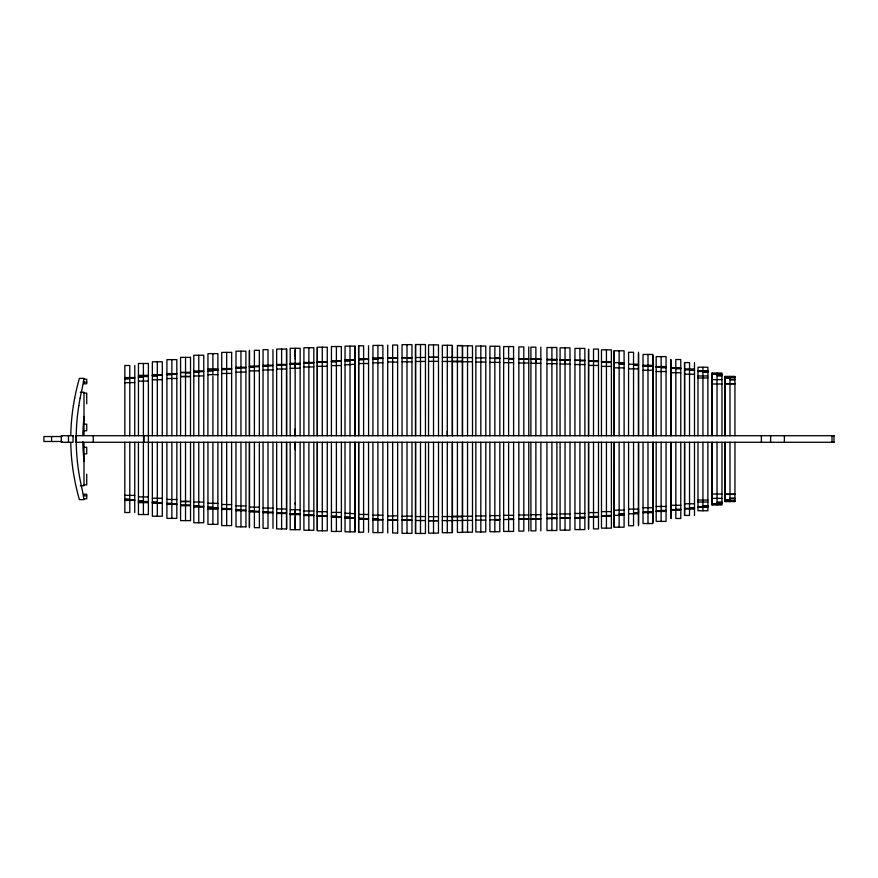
<?xml version="1.0" encoding="UTF-8"?>
<svg xmlns="http://www.w3.org/2000/svg" width="878" height="878" viewBox="0 0 878 878"><rect width="100%" height="100%" fill="white"/><g stroke="black" fill="none" stroke-linecap="round" stroke-linejoin="round"><path stroke-width="1.32" d="M157.316 502.677L162.254 502.677L152.366 502.611M185.532 502.051L185.532 501.25L180.583 501.25M212.904 508.538L212.904 507.66L207.954 507.66M350.004 517.976L345.054 517.581M420.507 520.709L420.507 521.609M447.297 431.241L447.297 435.718L447.297 345.284M535.876 363.272L535.876 359.201L531.091 359.201L540.826 359.311M281.608 364.688L286.491 364.688L276.658 364.688M447.297 520.533L447.297 521.159M254.4 511.468L259.328 511.468L249.451 511.468M226.667 509.031L231.572 509.031L221.717 508.966M729.991 500.076L725.041 500.164L734.941 500.164M717.019 503.654L712.069 503.654L721.968 503.654M171.868 503.95L176.785 503.95L166.919 503.884M336.395 361.385L341.279 361.352L331.445 361.385M614.216 515.353L619.22 515.353L619.231 514.146L624.093 514.058M268.009 365.643L272.937 365.599L263.06 365.643M70.778 435.29L70.844 432.81A215.922 215.922 0 0 1 71.184 425.391A217.7 217.7 0 0 1 72.051 415.492A220.532 220.532 0 0 1 72.995 408.061L73.379 405.592M406.997 357.95L411.925 357.785L402.058 357.95M345.054 360.419L354.953 359.815L345.054 359.815M397.591 357.961L387.714 357.708L397.591 357.961L395.122 357.961M84.003 416.479L83.267 425.117A212.959 212.959 0 0 0 82.839 435.499M78.822 405.592L78.449 408.061A220.532 220.532 0 0 0 77.494 415.492A217.7 217.7 0 0 0 76.627 425.391A215.922 215.922 0 0 0 76.287 432.81L76.232 435.29A206.264 206.264 0 0 0 76.232 442.71L76.287 445.19A215.922 215.922 0 0 0 76.627 452.609A217.7 217.7 0 0 0 77.494 462.508A220.532 220.532 0 0 0 78.449 469.939L78.822 472.408A215.747 215.747 0 0 0 80.117 479.838L80.6 482.307A231.177 231.177 0 0 0 82.247 489.737L84.003 499.637L79.393 499.637A237.729 237.729 0 0 1 76.803 489.737A231.177 231.177 0 0 1 75.157 482.307L74.674 479.838A215.747 215.747 0 0 1 73.379 472.408L72.995 469.939A220.532 220.532 0 0 1 72.051 462.508A217.7 217.7 0 0 1 71.184 452.609A215.922 215.922 0 0 1 70.844 445.19L70.778 442.71M74.674 398.162L75.157 395.693A231.177 231.177 0 0 1 76.803 388.263A237.729 237.729 0 0 1 79.393 378.363L84.003 378.363L82.247 388.263A231.177 231.177 0 0 0 80.6 395.693L80.117 398.162M84.003 381.359L83.794 382.16L86.724 382.16M402.058 516.275L411.958 516.088M354.953 364.238L345.054 364.853M614.194 510.184L624.093 510.107M397.613 515.803L387.714 516.121M392.664 520.336L397.613 520.292L387.714 520.292M345.054 360.869L349.971 360.693L345.054 360.693M236.006 368.167L240.912 368.101L236.006 368.101M217.854 370.286L207.954 370.351M236.006 372.173L245.906 372.052M221.717 373.512L231.616 373.38M157.316 375.389L162.254 375.323L152.366 375.323M129.79 378.133L134.718 378.067L124.841 378.067M124.841 378.714L129.768 378.648L124.841 378.648M138.45 381.14L148.349 381.019M124.841 382.709L134.74 382.578M249.451 366.927L254.346 366.872L249.451 366.872M198.768 371.57L203.674 371.504L193.818 371.504M193.818 372.009L198.724 371.954L193.818 371.954M185.532 372.755L190.438 372.689L180.583 372.689M171.879 374.116L176.785 374.05L166.919 374.05M207.954 374.741L217.854 374.621M148.349 376.519L138.45 376.585M193.818 376.003L203.718 375.894M180.583 376.75L190.482 376.695M166.93 378.572L176.818 378.451M152.366 379.812L162.265 379.691M415.557 357.511L425.457 357.456M263.06 365.983L267.955 365.928L263.06 365.928M254.4 366.587L259.328 366.532L249.451 366.587M249.451 370.933L259.35 370.823M624.093 367.893L614.194 367.816M290.212 368.288L300.111 368.211M286.557 368.979L276.658 369.067M263.06 369.989L272.959 369.901M341.344 365.555L331.445 365.621M303.92 367.015L313.819 366.96M308.869 362.724L313.742 362.691L303.92 362.724M438.473 520.632L428.574 520.698L438.473 520.698M363.602 359.354L368.497 359.343L358.652 359.354M317.32 366.324L327.22 366.291M415.557 361.462L425.457 361.451M358.652 363.547L368.551 363.525M684.588 374.237L694.487 374.215M697.988 375.982L707.887 375.96M712.069 379.603L721.968 379.592M725.041 383.62L734.93 383.598M661.123 510.952L656.195 510.963L666.073 510.963M601.485 511.622L611.384 511.6M647.986 512.203L643.047 512.214L652.936 512.203M588.567 512.576L598.467 512.565M574.958 513.465L584.858 513.454M606.435 515.935L601.518 515.946L611.384 515.946M593.517 516.879L588.6 516.89L598.467 516.879M579.908 517.636L575.101 517.636L584.858 517.636M565.169 517.91L569.987 517.899L560.241 518.042L569.987 518.174M551.911 518.393L547.016 518.404L556.861 518.393M535.876 518.799L531.091 518.799L540.826 518.689M518.986 519.063L523.804 519.063M415.557 344.538L415.557 435.718L415.514 344.538L425.457 344.538L425.457 435.718M457.416 435.718L457.416 345.592L462.366 345.592L462.366 435.718M457.416 345.592L462.366 345.592M286.557 349.06L286.557 435.718L286.59 349.06L276.658 349.06L276.625 435.729M614.194 350.794L614.194 435.718L614.161 350.794L624.093 350.794L624.126 435.718M231.616 352.396L221.717 352.396L221.717 435.729M438.473 357.302L428.574 357.302L438.473 357.368M190.482 357.379L180.583 357.379L180.583 435.729M442.358 357.401L452.247 357.401M452.477 357.478L462.366 357.478M402.058 357.631L411.958 357.631M462.596 357.62L472.485 357.62M387.714 357.906L392.609 357.906M475.876 357.884L485.775 357.884M372.952 358.147L382.852 358.147M489.902 358.158L499.801 358.158M372.952 358.411L382.786 358.411L377.902 358.422M503.665 358.498L513.564 358.498M518.854 358.839L528.754 358.937M358.652 359.113L368.551 359.113M523.804 358.948L528.754 359.047L518.986 358.937M530.927 359.102L540.826 359.102M546.961 359.475L556.861 359.475M556.861 359.596L546.994 359.596L551.911 359.607M560.087 359.826L569.987 359.826M345.054 360.024L354.942 360.024M569.987 359.958L560.241 359.958L565.037 359.958L565.037 364.052L565.037 347.842M574.958 360.232L584.858 360.364M588.567 360.781L598.467 360.781M331.445 361.099L341.344 361.099M598.467 361.11L588.6 361.11L593.517 361.121M428.574 361.33L438.473 361.33M442.347 361.44L452.247 361.44M452.466 361.571L462.366 361.571M462.585 361.78L472.485 361.78M601.485 361.703L611.384 361.703M317.32 361.901L327.22 361.901M411.958 361.912L402.058 361.736M475.876 362.043L485.775 362.043M611.384 362.065L601.518 362.054L606.435 362.065M317.32 362.12L327.143 362.098L322.27 362.098M489.902 362.384L499.801 362.394M303.92 362.493L313.819 362.493M684.588 362.57L684.588 435.718L684.555 362.57L689.537 362.57L689.537 435.718M372.952 362.823L382.852 362.812M503.665 362.68L513.564 362.68M614.194 362.647L624.093 362.647M518.854 363.009L528.754 363.009M530.927 363.272L540.826 363.272M148.349 363.481L138.45 363.481L138.45 435.729M290.212 363.393L300.111 363.393M546.961 363.701L556.861 363.701M290.212 363.876L300.078 363.832L295.162 363.876L295.162 368.277M619.22 362.647L619.231 363.854L624.093 363.854M628.593 364.227L638.493 364.227M276.658 364.48L286.557 364.48M263.06 365.314L272.959 365.314M643.036 365.325L652.936 365.325M652.936 365.797L643.047 365.797L647.986 365.797M249.451 366.236L259.35 366.236M656.173 366.576L666.073 366.576M666.073 367.048L656.195 367.048L661.123 367.048M236.006 367.278L245.906 367.278M670.88 367.981L680.779 367.981M680.779 368.365L670.902 368.365L675.83 368.376M221.717 368.562L231.616 368.562M675.873 368.76L680.779 368.76M628.593 368.87L638.493 368.87M207.954 369.067L217.854 369.067M684.588 369.056L694.487 369.056M207.954 369.462L217.854 369.462M689.537 369.594L684.62 369.594L694.487 369.594M643.036 370.231L652.936 370.231M689.559 370.264L694.487 370.264M697.988 370.736L707.887 370.736M193.818 371.131L203.718 371.131M702.938 371.416L698.01 371.416L707.887 371.416M656.173 371.537L666.073 371.537M180.583 372.316L190.482 372.316M670.88 372.722L680.779 372.722M712.069 373.04L712.069 435.718L712.025 373.04L721.968 373.04L721.968 435.718M166.919 373.611L176.818 373.611M721.968 374.346L712.069 374.346L717.019 374.412M152.366 374.972L162.265 374.972M138.45 375.356L148.349 375.356M138.45 375.729L148.349 375.729M180.583 376.355L190.482 376.355M725.041 376.464L725.041 435.729L724.998 376.464L734.941 376.464L734.941 435.729M725.041 376.585L734.941 376.585M124.841 377.573L134.74 377.573M734.941 377.836L725.041 377.836L729.991 377.836M697.988 377.979L707.887 377.979M84.003 379.23L86.724 379.23L86.724 383.785L83.761 383.785L83.761 382.281M712.069 383.993L721.968 383.993M725.041 383.927L734.941 383.927M80.293 392.225L84.003 392.225L84.003 435.488M84.003 393.092L86.724 393.092L86.724 403.836M84.003 424.151L86.724 424.151L86.724 430.747L84.003 430.747M75.837 435.718L834.078 435.718M61.91 436.531L43.9 436.531L43.9 441.48L61.91 441.48M75.837 442.282L834.078 442.282M84.003 447.253L86.724 447.253L86.724 453.849L84.003 453.849M84.003 484.908L86.724 484.908L86.724 474.175M80.293 485.775L84.003 485.775L84.003 442.512M712.069 494.007L721.968 494.007M725.041 494.073L734.941 494.073M86.724 495.84L83.794 495.84L83.761 494.215L86.724 494.215L86.724 498.77L84.003 498.77M124.841 499.352L129.768 499.352L124.841 499.286M124.841 499.933L134.718 499.933L129.79 499.867M697.988 500.032L707.887 500.032M124.841 500.427L134.74 500.427M138.45 501.415L148.349 501.481M725.041 501.415L734.941 501.415M725.041 501.536L725.041 442.282L724.998 501.536L734.941 501.536L734.974 442.271M180.583 501.645L190.482 501.645M138.45 502.282L148.349 502.282M138.45 502.644L148.349 502.644M152.366 503.028L162.265 503.028M166.919 504.389L176.818 504.389M712.069 504.96L712.069 442.282L712.025 504.96L721.968 504.96L722.001 442.271M180.583 505.695L190.482 505.695M193.818 506.057L198.724 506.057L193.818 505.991M193.818 506.496L203.674 506.496L198.768 506.43M656.173 506.474L666.073 506.474M698.01 506.595L707.887 506.584M193.818 506.869L203.718 506.869M697.988 507.264L707.887 507.264M643.036 507.769L652.936 507.769M689.537 508.406L694.487 508.406L684.62 508.406M207.954 508.538L217.854 508.538M207.954 508.933L217.854 508.933M684.588 508.944L694.487 508.944M628.593 509.13L638.493 509.097L638.493 513.092L633.554 513.103L638.493 513.092M675.873 509.24L680.779 509.24M221.717 509.438L231.616 509.438M680.779 509.635L670.902 509.635L675.83 509.624M236.006 509.899L240.912 509.899L236.006 509.833M670.88 510.019L680.779 510.019M236.006 510.272L245.884 510.337L240.956 510.337M661.145 510.436L666.073 510.436M236.006 510.722L245.906 510.722M249.451 511.139L254.346 511.139L249.451 511.084M656.173 511.424L666.073 511.424M249.451 511.764L259.35 511.764M263.06 512.072L267.955 512.072L263.06 512.028M263.06 512.357L272.937 512.401L268.009 512.357M263.06 512.686L272.959 512.686M643.036 512.675L652.936 512.675M276.658 513.268L286.491 513.312L281.608 513.312M276.658 513.52L286.557 513.52M628.593 513.773L638.493 513.773M560.087 513.948L569.987 513.937M290.212 514.135L300.078 514.168L295.162 514.135L295.162 510.129M619.231 514.146L624.093 514.146M546.961 514.299L556.861 514.299M148.349 514.53L138.45 514.53L138.417 442.271M290.212 514.607L300.111 514.607M530.927 514.727L540.826 514.727M308.815 515.013L303.92 515.013L313.742 515.309L303.92 515.309M518.854 514.991L528.754 514.991M303.92 515.507L313.819 515.507M503.665 515.32L513.564 515.32M619.22 515.353L624.093 515.353M684.588 515.43L684.588 442.282L684.555 515.43L689.537 515.43L689.537 442.282M489.902 515.616L499.801 515.616M317.32 515.88L327.143 515.902L317.32 515.902M475.876 515.957L485.764 515.957M317.32 516.099L327.22 516.099M462.585 516.22L472.485 516.22M452.466 516.429L462.366 516.429M601.485 516.308L611.384 516.308M442.347 516.56L452.247 516.56M428.574 516.67L438.473 516.67M331.445 516.901L341.344 516.901M345.054 517.307L349.971 517.307L345.054 517.131M588.567 517.219L598.467 517.219M574.958 517.768L584.858 517.768M345.054 517.976L354.953 518.185L345.054 518.185M546.961 518.525L556.861 518.525M358.652 518.657L368.497 518.657L363.602 518.646M358.652 518.887L368.551 518.887M530.927 518.909L540.826 518.909M518.854 519.161L528.754 519.063M503.665 519.502L513.564 519.502M372.952 519.6L382.786 519.589M372.952 519.853L382.852 519.853M489.902 519.842L499.801 519.842M387.714 520.094L392.609 520.094M395.133 520.039L397.591 520.039M402.058 520.05L411.925 520.215L402.058 520.204L406.997 520.05M475.876 520.116L485.775 520.116M402.058 520.369L411.958 520.369M462.585 520.38L472.485 520.38M190.482 520.621L180.583 520.621L180.55 442.282M442.347 520.61L452.247 520.61M452.466 520.522L462.366 520.522M245.906 526.833L236.006 526.833L235.962 442.282M614.194 527.206L614.194 442.282L614.161 527.206L624.093 527.206L624.093 442.282M259.35 527.667L254.4 527.667L254.4 442.282M286.557 528.929L286.557 442.282L286.59 528.929L276.658 528.929L276.658 442.282M397.613 532.979L392.664 532.979L392.664 442.282M415.557 533.462L415.557 442.282L415.514 533.462L425.457 533.462L425.49 442.282M575.101 360.364L579.908 360.364M387.714 361.879L397.613 362.197M560.087 364.052L569.987 364.063M574.958 364.535L584.858 364.546M588.567 365.424L598.467 365.435M601.485 366.378L611.384 366.4M734.93 494.402L725.041 494.391M712.069 498.397L721.968 498.408M697.988 502.029L707.887 502.04M684.588 503.763L694.487 503.785M670.88 505.267L680.779 505.278M358.652 514.453L368.551 514.475M372.952 515.177L382.852 515.188M415.557 516.538L425.457 516.549M313.819 511.04L303.92 510.985M317.32 511.676L327.22 511.709M331.445 512.379L341.344 512.445M425.457 520.544L415.557 520.489M263.06 508.011L272.959 508.099M276.658 508.933L286.557 509.02M290.212 509.712L300.111 509.789M259.35 507.177L249.451 507.067M148.349 496.981L138.45 496.86M162.265 498.309L152.366 498.188M185.532 501.25L190.482 501.305M203.718 502.117L193.818 501.996M207.954 503.259L217.854 503.379M236.006 505.827L245.906 505.947M134.74 495.422L124.841 495.302M166.93 499.428L176.818 499.549M221.717 504.488L231.616 504.62M212.904 507.66L217.854 507.725M619.231 363.854L624.093 363.942M345.054 513.147L354.953 513.74M350.004 517.581L354.942 517.976M84.003 461.521L83.092 449.777A212.959 212.959 0 0 1 82.828 441.601M185.532 375.949L185.532 376.75M834.001 435.718L834.001 442.282M832.015 435.718L832.015 442.282M784.383 435.718L784.383 442.282M770.621 435.718L770.643 442.282M761.38 435.718L761.38 442.282M729.991 376.464L729.991 435.729M729.991 442.282L729.991 501.536M717.019 373.04L717.019 435.718M717.019 442.282L717.019 504.96M707.887 435.718L707.887 367.234L697.988 367.234L697.988 435.718M707.887 442.282L707.887 510.766L697.988 510.766L697.988 442.282M702.938 367.234L702.938 435.718M702.938 442.282L702.938 510.766M694.487 362.57L694.487 435.718M694.487 442.282L694.487 515.43M680.779 435.718L680.779 359.519L675.83 359.519L675.83 435.718M680.779 442.282L680.779 518.481L675.83 518.481L675.83 442.282M666.073 435.718L666.073 356.6L656.173 356.6L656.173 435.718M666.073 442.282L666.073 521.4L656.173 521.4L656.173 442.282M661.123 356.6L661.123 435.718M661.123 442.282L661.123 505.947M661.123 506.463L661.123 521.4M652.98 356.051L652.98 435.718M652.98 442.282L652.98 521.949M652.936 435.718L652.936 354.449L643.036 354.449L643.003 435.718M652.936 442.282L652.936 523.54L643.036 523.54L643.036 442.282M647.986 354.449L647.986 435.718M647.986 442.282L647.986 523.54M638.525 353.691L638.525 435.718L638.493 352.276M638.525 524.32L638.525 442.282L638.493 525.735M633.543 435.718L633.543 352.276L628.593 352.276L628.549 435.718M633.543 442.282L633.543 525.735L628.593 525.735L628.593 442.282M619.144 350.794L619.144 435.718M619.144 442.282L619.144 509.339M619.144 510.195L619.144 527.206M611.417 435.718L611.384 349.839L601.485 349.839L601.452 435.718M611.384 442.282L611.384 528.15L601.485 528.15L601.485 442.282M606.435 349.839L606.435 435.718M606.435 442.282L606.435 528.15M598.467 435.718L598.467 349.082L593.517 349.082L593.517 435.718M598.5 442.282L598.467 528.918L593.517 528.918L593.517 442.282M584.902 435.718L584.858 348.412L574.958 348.412L574.925 435.718M584.902 442.282L584.858 529.588L574.958 529.588L574.958 442.282M579.908 348.412L579.908 435.718M579.908 442.282L579.908 529.588M570.031 435.718L569.987 347.842L560.087 347.842L560.054 435.718M569.987 442.282L569.987 530.158L560.087 530.158L560.087 442.282M565.037 364.392L565.037 435.718M565.037 442.282L565.037 530.158M556.893 435.718L556.861 347.501L546.961 347.501L546.928 435.718M556.893 442.282L556.861 530.51L546.961 530.51L546.928 442.282M551.911 347.501L551.911 435.718M551.911 442.282L551.911 513.795M551.911 514.299L551.911 530.51M540.826 347.139L540.87 435.718M540.87 442.282L540.826 530.872M535.876 435.718L535.876 347.139L530.927 347.139L530.894 435.718M535.876 442.282L535.876 530.872L530.927 530.872L530.894 442.282M528.754 346.898L528.797 435.718M528.797 442.282L528.754 531.113M523.804 435.718L523.804 346.898L518.854 346.898L518.821 435.718M523.804 442.282L523.804 531.113L518.854 531.113L518.821 442.282M513.608 435.718L513.564 346.58L503.665 346.58L503.632 435.718M513.608 442.282L513.564 531.431L503.665 531.431L503.632 442.282M508.614 346.58L508.614 435.718M508.614 442.282L508.614 531.431M499.845 435.718L499.801 346.261L489.902 346.261L489.869 435.718M499.845 442.282L499.801 531.739L489.902 531.739L489.869 442.282M494.852 346.261L494.852 435.718M494.852 442.282L494.852 531.739M485.819 435.718L485.775 346.042L475.876 346.042L475.843 435.718M485.819 442.282L485.775 531.969L475.876 531.969L475.843 442.282M480.826 346.042L480.826 435.718M480.826 442.282L480.826 531.969M472.529 435.718L472.485 345.822L462.585 345.822L462.552 435.718M472.529 442.282L472.485 532.189L462.585 532.189L462.552 442.282M467.535 345.822L467.546 435.718M467.546 442.282L467.535 532.189M462.399 442.282L462.366 532.408L457.416 532.408L457.416 442.282M452.433 345.592L452.466 435.718M452.433 442.282L452.433 532.419M452.28 435.718L452.247 345.284L442.347 345.284L442.303 435.718M452.28 442.282L452.247 532.716L442.347 532.716L442.303 442.282M447.297 442.282L447.297 532.716M438.517 435.718L438.473 344.867L428.574 344.867L428.541 435.718M438.517 442.282L438.473 533.133L428.574 533.133L428.541 442.282M433.523 344.867L433.523 435.718M433.523 442.282L433.523 533.133M420.507 344.538L420.507 435.718M420.507 442.282L420.507 533.462M411.958 435.718L411.958 344.637L402.058 344.637L402.058 435.718M411.991 442.282L411.958 533.363L402.058 533.363L402.014 442.282M407.008 344.637L407.008 435.718M407.008 442.282L407.008 533.363M397.646 435.718L397.613 345.032L392.664 345.032L392.664 435.718M397.646 442.282L397.646 532.979M387.714 345.032L387.67 435.718M387.67 442.282L387.714 532.979M382.885 435.718L382.885 345.427L372.952 345.427L372.909 435.718M382.885 442.282L382.852 532.584L372.952 532.584L372.909 442.282M377.902 345.427L377.902 435.718M377.902 442.282L377.902 532.584M368.551 345.778L368.595 435.718M368.551 442.282L368.551 532.211M363.602 435.718L363.602 345.778L358.652 345.778L358.652 435.718L358.619 346.053M363.602 442.282L363.602 532.211L358.652 532.211L358.652 442.282L358.619 531.947M354.986 346.162L354.986 435.718M354.986 442.282L354.986 531.848M354.953 435.718L354.953 346.151L345.054 346.151L345.01 435.718M354.953 442.282L354.953 531.848L345.054 531.838L345.01 442.282M350.004 346.151L350.004 435.718M350.004 442.282L350.004 531.848M341.344 435.718L341.344 346.536L331.445 346.536L331.412 435.718M341.388 442.282L341.388 531.453L331.445 531.453L331.412 442.282M336.395 346.536L336.395 435.718M336.395 442.282L336.395 531.453M327.253 435.718L327.253 347.194L317.32 347.194L317.32 435.718L317.276 347.589M327.253 442.282L327.253 530.817L317.32 530.795L317.32 442.282L317.276 530.411M322.27 347.194L322.27 435.718M322.27 442.282L322.27 530.773M313.819 435.718L313.819 347.732L303.92 347.732L303.92 435.718M313.819 442.282L313.863 530.279L303.92 530.257L303.887 442.282M308.869 347.732L308.869 435.718M308.869 442.282L308.869 530.257M300.111 435.718L300.144 348.292L290.212 348.303L290.179 435.729M300.111 442.282L300.144 529.708L290.212 529.697L290.179 442.282M295.162 348.303L295.162 435.718L295.162 428.958M295.162 509.438L295.162 442.282L295.162 449.766M295.162 509.756L295.162 529.697M295.162 350.102L295.162 356.753M295.162 358.18L295.162 358.861M295.162 502.94L295.162 504.093M295.162 516.977L295.162 520.237M295.162 520.895L295.162 527.283M295.162 528.172L295.162 528.765M281.608 349.06L281.608 435.729M281.608 442.282L281.608 528.929M272.959 349.653L272.992 435.729M272.959 442.282L272.992 528.347M268.009 435.718L268.009 349.653L263.06 349.653L263.016 435.729M268.009 442.282L268.009 528.347L263.06 528.347L263.06 442.282M259.35 435.729L259.35 350.333L254.4 350.333L254.4 435.729M259.35 442.282L259.383 527.667M249.451 350.333L249.451 435.729L249.418 350.805M249.451 527.667L249.451 442.282L249.418 527.195M245.906 435.729L245.906 351.167L236.006 351.167L235.962 435.729M245.939 442.282L245.939 526.833M240.956 351.167L240.956 372.107M240.956 372.546L240.956 435.729M240.956 442.282L240.956 505.728M240.956 505.893L240.956 526.833M231.649 352.396L231.616 435.729M231.616 442.282L231.616 525.604L221.717 525.604L221.717 442.282M226.667 352.396L226.667 435.729M226.667 442.282L226.667 525.604M217.887 435.729L217.887 353.625L207.954 353.625L207.91 435.729M217.887 442.282L217.887 524.375L207.954 524.364L207.954 442.282M212.904 353.625L212.904 374.686M212.904 376.377L212.904 435.729M212.904 442.282L212.904 524.364M203.751 435.729L203.751 355.25L193.818 355.25L193.786 435.729M203.751 442.282L203.751 522.75L193.818 522.75L193.786 442.282M198.768 355.25L198.768 435.729M198.768 442.282L198.768 522.75M190.515 357.379L190.482 435.729M190.515 442.282L190.515 520.621M185.532 357.379L185.532 435.729M185.532 442.282L185.532 520.621M176.818 435.729L176.818 359.629L166.919 359.629L166.919 435.729M176.862 442.271L176.818 518.382L166.919 518.382L166.886 442.271M171.868 359.629L171.868 378.506M171.868 379.351L171.868 435.729M171.868 442.282L171.868 498.649M171.868 499.494L171.868 518.382M162.265 435.729L162.309 361.78L152.366 361.78L152.366 435.729M162.309 442.271L162.309 516.231L152.366 516.231L152.333 442.271M157.316 361.78L157.316 435.729M157.316 442.282L157.316 516.231M148.382 363.481L148.382 514.53M143.937 435.718L143.937 442.282M143.564 435.718L143.564 442.282M143.399 363.481L143.399 435.729M143.399 442.282L143.399 514.53M134.784 365.478L134.74 435.729M134.784 442.271L134.74 512.522M129.79 382.643L129.79 365.489L124.841 365.489L124.841 435.729M129.79 383.192L129.79 435.729M129.79 442.282L129.79 512.522L124.841 512.522L124.808 442.271M93.244 435.718L93.244 442.282M68.462 435.718L68.462 442.282M51.572 436.531L51.572 441.48M73.379 405.658A215.747 215.747 0 0 1 74.674 398.239M78.822 405.658A215.747 215.747 0 0 1 80.117 398.239M76.221 442.282A166.655 149.051 -90 0 1 76.221 435.718M240.956 367.662L236.006 367.728L245.884 367.662L240.956 367.728M185.532 505.245L180.583 505.245L190.438 505.311L185.532 505.245M231.572 368.969L221.717 369.034L231.572 368.969M226.634 369.44L221.717 369.506L226.634 369.44M157.283 375.751L152.366 375.817L157.283 375.751M143.366 377.079L138.45 377.145L143.366 377.079M212.849 370.692L207.954 370.746L212.849 370.692M171.803 374.511L166.93 374.577L171.803 374.511M295.085 364.249L290.212 364.282L295.085 364.249M281.542 365.018L276.658 365.061L281.542 365.018M336.329 361.615L331.445 361.637L336.329 361.615M308.815 362.987L303.92 363.02L308.815 362.987M322.182 362.318L317.32 362.34L322.182 362.318M363.547 359.563L358.652 359.574L363.547 359.563M377.88 358.85L372.952 358.861L377.88 358.85M721.968 502.348L717.019 502.348L721.968 502.348M611.384 515.562L606.468 515.584L611.384 515.584M462.19 516.538L452.466 516.56L462.19 516.538M598.467 516.527L593.55 516.538L598.467 516.538M584.858 517.416L580.007 517.427L584.858 517.427M556.861 518.261L552.032 518.261L556.861 518.261M528.754 518.953L523.946 518.953L528.754 518.953M513.564 519.282L508.768 519.293L513.564 519.293M499.801 519.578L494.907 519.589L499.801 519.589M499.801 358.411L494.907 358.411L499.801 358.422M513.564 358.707L508.768 358.707L513.564 358.718M556.861 359.739L552.032 359.739L556.861 359.739M569.987 360.09L565.169 360.09L569.987 360.101M584.858 360.584L580.007 360.584L584.858 360.584M462.19 361.462L452.466 361.462L462.19 361.462M598.467 361.462L593.55 361.462L598.467 361.473M611.384 362.427L606.468 362.427L611.384 362.438M638.493 364.908L633.554 364.908L638.493 364.908M652.936 366.269L648.019 366.269L652.936 366.269M666.073 367.575L661.145 367.564L666.073 367.564M707.887 372.02L702.96 372.02L707.887 372.02M721.968 375.652L717.019 375.652L721.968 375.663M734.941 379.658L729.991 379.658L734.93 379.658M73.05 435.718L61.284 435.718L61.284 442.282L73.05 442.282L73.05 435.718M734.941 498.342L729.991 498.342L734.93 498.342M143.366 500.921L138.45 500.921L143.366 500.921M157.283 502.249L152.366 502.249L157.283 502.249M171.803 503.489L166.919 503.489L171.803 503.489M707.887 505.98L702.96 505.98L707.887 505.98M212.849 507.319L207.954 507.319L212.849 507.319M694.487 507.736L689.559 507.736L694.487 507.736M226.634 508.56L221.717 508.56L226.634 508.56M652.936 511.731L648.019 511.731L652.936 511.731M281.542 512.982L276.658 512.982L281.542 512.982M295.085 513.762L290.212 513.762L295.085 513.762M322.182 515.682L317.32 515.682L322.182 515.682M336.329 516.396L331.445 516.396L336.329 516.396M336.395 516.615L331.445 516.615L341.279 516.648L336.395 516.615M363.547 518.437L358.652 518.437L363.547 518.437M377.88 519.15L372.952 519.15L377.88 519.15M670.88 435.718L670.88 359.519L670.847 435.718M670.88 518.481L670.88 442.282L670.847 518.492M588.567 435.718L588.567 349.082L588.534 435.718M588.567 528.918L588.567 442.282L588.534 528.918"/></g></svg>
